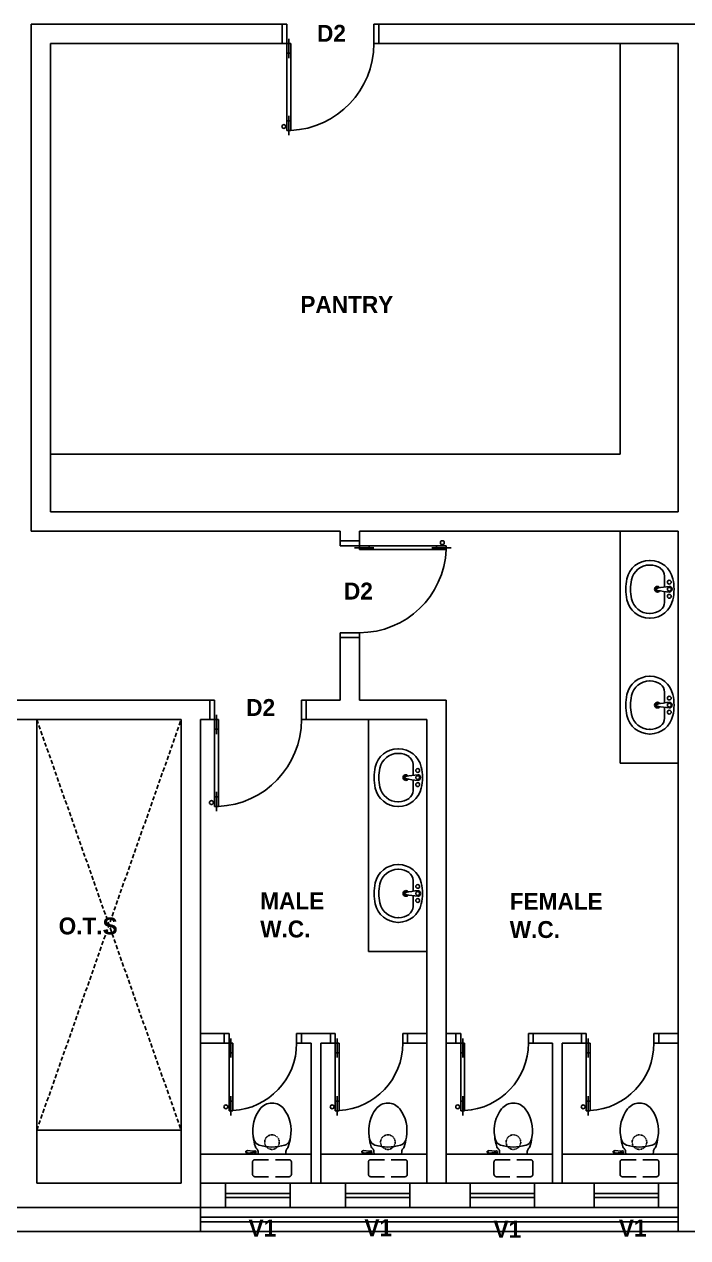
# Model space of a CAD drawing. Header units: inches. Extents: x 478327 to 492265, y -26791 to -22136.
# Drawn here: x 479858 to 480167, y -26303 to -25738 of the extents above; entities that cross this region are included whole.
import ezdxf

# ---------------------------------------------------------------- set-up
doc = ezdxf.new("R2010")
doc.units = ezdxf.units.IN
doc.header["$MEASUREMENT"] = 0
doc.linetypes.add('HIDDEN', pattern=[9.525, 6.35, -3.175])
doc.linetypes.add('HIDDEN2', pattern=[0.1875, 0.125, -0.0625])
for name, color, linetype in [('A-DIMENSION', 4, 'Continuous'), ('A-Door', 1, 'Continuous'), ('A-fixt', 6, 'Continuous'), ('A-GLASS', 4, 'Continuous'), ('A-STAIR', 1, 'Continuous'), ('A-STAIRS', 1, 'Continuous'), ('A-WALL', 7, 'Continuous'), ('FITS', 3, 'Continuous'), ('HOLE', 2, 'HIDDEN2'), ('I-WALL-FULL', 5, 'Continuous'), ('ventilation', 191, 'Continuous')]:
    doc.layers.add(name, color=color, linetype=linetype)
doc.layers.add('I-ANNO-TEXT', color=7, linetype='Continuous', lineweight=18)
doc.styles.add('MICRO', font='')
doc.styles.get('MICRO').set_extended_font_data('MicrogrammaSSi', bold=True)

# ---------------------------------------------------------------- blocks, each defined once
blk = doc.blocks.new('2D-L100')
at = {"layer": 'A-Door'}
for p, q in [((0.07, 0.949), (0.07, 1.149)), ((0.038, 1.067), (0.05, 1.067)), ((0.038, 1.051), (0.05, 1.051)), ((0.09, 1.099), (0.05, 1.099)), ((0.05, 0.2), (0.05, 1.099)), ((0.09, 0.2), (0.09, 1.099)), ((0.09, 0.999), (0.05, 0.999)), ((0.05, 0.3), (0.09, 0.3)), ((0.07, 0.35), (0.07, 0.15)), ((0.05, 0.2), (0, 0.2)), ((0, 0.2), (0, 0)), ((0.05, 0.2), (0.09, 0.2)), ((0.05, 0), (0.05, 0.2)), ((0.95, 0.2), (1, 0.2)), ((0.95, 0), (0.95, 0.2)), ((1, 0.2), (1, 0)), ((0, 0), (0.05, 0)), ((1, 0), (0.95, 0))]:
    blk.add_line(p, q, dxfattribs=at)
blk.add_circle((0.018, 1.059), 0.02, dxfattribs=at)
blk.add_arc((0.05, 0.2), 0.9, 0, 87.4527, dxfattribs=at)
blk = doc.blocks.new('washe02')
at = {"layer": 'A-fixt'}
for p, q in [((-0.024, -0.097), (-0.136, -0.097)), ((0.136, -0.097), (0.024, -0.097)), ((-0.299, -0.247), (-0.299, -0.253)), ((-0.25, -0.247), (-0.25, -0.253)), ((0.25, -0.253), (0.25, -0.247))]:
    blk.add_line(p, q, dxfattribs=at)
for centre in [(-0.073, -0.049), (0, -0.049), (0.073, -0.049)]:
    blk.add_circle(centre, 0.0195, dxfattribs=at)
for centre, radius, start, end in [((-0.056, -0.249), 0.243, 102.5792, 179.3394), ((-0.136, -0.195), 0.0973, 90, 145.7108), ((0, -0.5), 0.5, 90, 102.5792), ((0, -0.049), 0.0292, 0, 180), ((0.941, 0.028), 0.973, 184.5022, 191.8586), ((0, -0.5), 0.5, 77.4208, 90), ((-0.941, 0.028), 0.973, 348.1414, 355.4978), ((0.056, -0.249), 0.243, 0.6606, 77.4208), ((0.136, -0.195), 0.0973, 34.2892, 90), ((-0.056, -0.249), 0.195, 145.7108, 179.3394), ((0, -0.172), 0.0292, 123.7169, 56.2831), ((0, -0.172), 0.0195, 136.5893, 43.4107), ((0, -0.172), 0.0114, 180, 0), ((0.056, -0.249), 0.195, 0.6606, 34.2892), ((0, -0.25), 0.299, 0, 0.6606), ((0, -0.25), 0.299, 359.3394, 360), ((-0.056, -0.251), 0.243, 180.6606, 257.4208), ((-0.056, -0.251), 0.195, 180.6606, 257.4208), ((0.056, -0.251), 0.195, 282.5792, 359.3394), ((0.056, -0.251), 0.243, 282.5792, 359.3394), ((0, 0), 0.5, 257.4208, 270), ((0, 0), 0.451, 257.4208, 270), ((0, 0), 0.451, 270, 282.5792), ((0, 0), 0.5, 270, 282.5792)]:
    blk.add_arc(centre, radius, start, end, dxfattribs=at)
blk = doc.blocks.new('1D-L080')
at = {"layer": 'A-Door'}
for p, q in [((0.038, 0.767), (0.05, 0.767)), ((0.05, 0.1), (0.05, 0.799)), ((0.09, 0.799), (0.05, 0.799)), ((0.07, 0.649), (0.07, 0.849)), ((0.09, 0.1), (0.09, 0.799)), ((0.038, 0.751), (0.05, 0.751)), ((0.09, 0.699), (0.05, 0.699)), ((0.05, 0.2), (0.09, 0.2)), ((0.07, 0.25), (0.07, 0.05)), ((0, 0.1), (0, 0)), ((0.05, 0.1), (0, 0.1)), ((0, 0), (0.05, 0)), ((0.05, 0), (0.05, 0.1)), ((0.05, 0.1), (0.09, 0.1)), ((0.75, 0.1), (0.8, 0.1)), ((0.75, 0), (0.75, 0.1)), ((0.8, 0), (0.75, 0)), ((0.8, 0.1), (0.8, 0))]:
    blk.add_line(p, q, dxfattribs=at)
blk.add_circle((0.018, 0.759), 0.02, dxfattribs=at)
blk.add_arc((0.05, 0.1), 0.7, 0, 86.7242, dxfattribs=at)

msp = doc.modelspace()

# ---------------------------------------------------------------- linework, layer by layer
at = {"layer": 'A-DIMENSION', "color": 8}
for p, q in [((480162.65, -26277.639, 6.93), (479940.127, -26277.639, 6.93)), ((479940.127, -26288.889, 6.93), (479940.127, -26300.139, 6.93)), ((480162.65, -26288.889, 6.93), (480162.65, -26300.139, 6.93)), ((479807.636, -26300.139, 6.93), (479940.127, -26300.139, 6.93)), ((480162.65, -26300.139, 6.93), (480232.626, -26300.139, 6.93))]:
    msp.add_line(p, q, dxfattribs=at)
at = {"layer": 'A-fixt'}
for p, q in [((480135.65, -25937.889, 6.93), (480135.65, -25746.639, 6.93)), ((480135.65, -25937.889, 6.93), (479870.15, -25937.889, 6.93)), ((480135.65, -25973.889, 6.93), (480135.65, -26081.889, 6.93)), ((480018.425, -26061.639, 6.93), (480018.425, -26169.639, 6.93)), ((480135.65, -26081.889, 6.93), (480162.65, -26081.889, 6.93)), ((480018.425, -26169.639, 6.93), (480045.425, -26169.639, 6.93))]:
    msp.add_line(p, q, dxfattribs=at)
at = {"layer": 'A-GLASS'}
for p, q in [((480162.65, -26288.889, 6.93), (479940.127, -26288.889, 6.93)), ((480162.65, -26293.389, 6.93), (479940.127, -26293.389, 6.93)), ((480162.65, -26295.639, 6.93), (479940.127, -26295.639, 6.93)), ((480162.65, -26300.139, 6.93), (479940.127, -26300.139, 6.93))]:
    msp.add_line(p, q, dxfattribs=at)
at = {"layer": 'A-STAIR', "color": 8, "linetype": 'HIDDEN', "ltscale": 0.3}
for p, q in [((479863.852, -26252.889, 6.93), (479931.127, -26061.639, 6.93)), ((479863.852, -26061.639, 6.93), (479931.127, -26252.889, 6.93))]:
    msp.add_line(p, q, dxfattribs=at)
at = {"layer": 'A-STAIR'}
msp.add_line((479931.127, -26252.889, 6.93), (479863.852, -26252.889, 6.93), dxfattribs=at)
at = {"layer": 'A-STAIRS'}
msp.add_line((479978.15, -26300.139, 6.93), (479940.127, -26300.139, 6.93), dxfattribs=at)
at = {"layer": 'A-WALL'}
for p, q in [((479863.852, -26061.639, 6.93), (479863.852, -26277.639, 6.93)), ((479931.127, -26061.639, 6.93), (479863.852, -26061.639, 6.93))]:
    msp.add_line(p, q, dxfattribs=at)
at = {"layer": 'FITS', "color": 6}
for p, q in [((479961.224, -26262.678, 6.93), (479961.517, -26262.678, 6.93)), ((479961.224, -26262.996, 6.93), (479961.224, -26262.678, 6.93)), ((479961.224, -26262.996, 6.93), (479961.224, -26263.315, 6.93)), ((479961.517, -26262.678, 6.93), (479961.517, -26262.996, 6.93)), ((479961.517, -26263.315, 6.93), (479961.517, -26262.996, 6.93)), ((479962.038, -26262.427, 6.93), (479964.704, -26262.645, 6.93)), ((479964.704, -26262.645, 6.93), (479964.704, -26262.996, 6.93)), ((479965.182, -26262.778, 6.93), (479964.704, -26262.778, 6.93)), ((479964.704, -26263.348, 6.93), (479964.704, -26262.996, 6.93)), ((479967.011, -26264.051, 6.93), (479966.944, -26262.811, 6.93)), ((479979.906, -26262.81, 6.93), (479979.839, -26264.051, 6.93)), ((480015.224, -26262.678, 6.93), (480015.517, -26262.678, 6.93)), ((480015.224, -26262.996, 6.93), (480015.224, -26262.678, 6.93)), ((480015.224, -26262.996, 6.93), (480015.224, -26263.315, 6.93)), ((480015.517, -26262.678, 6.93), (480015.517, -26262.996, 6.93)), ((480015.517, -26263.315, 6.93), (480015.517, -26262.996, 6.93)), ((480016.038, -26262.427, 6.93), (480018.704, -26262.645, 6.93)), ((480018.704, -26262.645, 6.93), (480018.704, -26262.996, 6.93)), ((480019.182, -26262.778, 6.93), (480018.704, -26262.778, 6.93)), ((480018.704, -26263.348, 6.93), (480018.704, -26262.996, 6.93)), ((480021.011, -26264.051, 6.93), (480020.944, -26262.811, 6.93)), ((480033.906, -26262.81, 6.93), (480033.839, -26264.051, 6.93)), ((480073.724, -26262.678, 6.93), (480074.017, -26262.678, 6.93)), ((480073.724, -26262.996, 6.93), (480073.724, -26262.678, 6.93)), ((480073.724, -26262.996, 6.93), (480073.724, -26263.315, 6.93)), ((480074.017, -26262.678, 6.93), (480074.017, -26262.996, 6.93)), ((480074.017, -26263.315, 6.93), (480074.017, -26262.996, 6.93)), ((480074.538, -26262.427, 6.93), (480077.204, -26262.645, 6.93)), ((480077.204, -26262.645, 6.93), (480077.204, -26262.996, 6.93)), ((480077.682, -26262.778, 6.93), (480077.204, -26262.778, 6.93)), ((480077.204, -26263.348, 6.93), (480077.204, -26262.996, 6.93)), ((480079.511, -26264.051, 6.93), (480079.444, -26262.811, 6.93)), ((480092.406, -26262.81, 6.93), (480092.339, -26264.051, 6.93)), ((480132.449, -26262.678, 6.93), (480132.742, -26262.678, 6.93)), ((480132.449, -26262.996, 6.93), (480132.449, -26262.678, 6.93)), ((480132.449, -26262.996, 6.93), (480132.449, -26263.315, 6.93)), ((480132.742, -26262.678, 6.93), (480132.742, -26262.996, 6.93)), ((480132.742, -26263.315, 6.93), (480132.742, -26262.996, 6.93)), ((480133.263, -26262.427, 6.93), (480135.929, -26262.645, 6.93)), ((480135.929, -26262.645, 6.93), (480135.929, -26262.996, 6.93)), ((480136.407, -26262.778, 6.93), (480135.929, -26262.778, 6.93)), ((480135.929, -26263.348, 6.93), (480135.929, -26262.996, 6.93)), ((480138.236, -26264.051, 6.93), (480138.169, -26262.811, 6.93)), ((480151.131, -26262.81, 6.93), (480151.064, -26264.051, 6.93)), ((479940.127, -26264.051, 6.93), (479991.65, -26264.051, 6.93)), ((479961.224, -26263.315, 6.93), (479961.517, -26263.315, 6.93)), ((479962.038, -26263.566, 6.93), (479964.704, -26263.348, 6.93)), ((479965.182, -26263.215, 6.93), (479964.704, -26263.215, 6.93)), ((479966.234, -26263.771, 6.93), (479964.898, -26263.771, 6.93)), ((479964.898, -26264.051, 6.93), (479964.898, -26263.771, 6.93)), ((479965.396, -26263.393, 6.93), (479965.396, -26263.771, 6.93)), ((479965.714, -26263.385, 6.93), (479965.714, -26263.771, 6.93)), ((479966.234, -26264.051, 6.93), (479966.234, -26263.771, 6.93)), ((479996.15, -26264.051, 6.93), (480045.65, -26264.051, 6.93)), ((480015.224, -26263.315, 6.93), (480015.517, -26263.315, 6.93)), ((480016.038, -26263.566, 6.93), (480018.704, -26263.348, 6.93)), ((480019.182, -26263.215, 6.93), (480018.704, -26263.215, 6.93)), ((480020.234, -26263.771, 6.93), (480018.898, -26263.771, 6.93)), ((480018.898, -26264.051, 6.93), (480018.898, -26263.771, 6.93)), ((480019.396, -26263.393, 6.93), (480019.396, -26263.771, 6.93)), ((480019.714, -26263.385, 6.93), (480019.714, -26263.771, 6.93)), ((480020.234, -26264.051, 6.93), (480020.234, -26263.771, 6.93)), ((480054.65, -26264.051, 6.93), (480104.15, -26264.051, 6.93)), ((480073.724, -26263.315, 6.93), (480074.017, -26263.315, 6.93)), ((480074.538, -26263.566, 6.93), (480077.204, -26263.348, 6.93)), ((480077.682, -26263.215, 6.93), (480077.204, -26263.215, 6.93)), ((480078.734, -26263.771, 6.93), (480077.398, -26263.771, 6.93)), ((480077.398, -26264.051, 6.93), (480077.398, -26263.771, 6.93)), ((480077.896, -26263.393, 6.93), (480077.896, -26263.771, 6.93)), ((480078.214, -26263.385, 6.93), (480078.214, -26263.771, 6.93)), ((480078.734, -26264.051, 6.93), (480078.734, -26263.771, 6.93)), ((480108.425, -26264.051, 6.93), (480162.65, -26264.051, 6.93)), ((480132.449, -26263.315, 6.93), (480132.742, -26263.315, 6.93)), ((480133.263, -26263.566, 6.93), (480135.929, -26263.348, 6.93)), ((480136.407, -26263.215, 6.93), (480135.929, -26263.215, 6.93)), ((480137.459, -26263.771, 6.93), (480136.123, -26263.771, 6.93)), ((480136.123, -26264.051, 6.93), (480136.123, -26263.771, 6.93)), ((480136.621, -26263.393, 6.93), (480136.621, -26263.771, 6.93)), ((480136.939, -26263.385, 6.93), (480136.939, -26263.771, 6.93)), ((480137.459, -26264.051, 6.93), (480137.459, -26263.771, 6.93))]:
    msp.add_line(p, q, dxfattribs=at)
at = {"layer": 'FITS', "color": 6, "linetype": 'HIDDEN', "elevation": 6.93}
for points in [[(479981.352, -26274.606), (479965.498, -26274.606, -0.4142136), (479964.366, -26273.474), (479964.366, -26267.812, -0.4142136), (479965.498, -26266.68), (479981.352, -26266.68, -0.4142136), (479982.484, -26267.812), (479982.484, -26273.474, -0.4142136)], [(480035.352, -26274.606), (480019.498, -26274.606, -0.4142136), (480018.366, -26273.474), (480018.366, -26267.812, -0.4142136), (480019.498, -26266.68), (480035.352, -26266.68, -0.4142136), (480036.484, -26267.812), (480036.484, -26273.474, -0.4142136)], [(480093.852, -26274.606), (480077.998, -26274.606, -0.4142136), (480076.866, -26273.474), (480076.866, -26267.812, -0.4142136), (480077.998, -26266.68), (480093.852, -26266.68, -0.4142136), (480094.984, -26267.812), (480094.984, -26273.474, -0.4142136)], [(480152.577, -26274.606), (480136.723, -26274.606, -0.4142136), (480135.591, -26273.474), (480135.591, -26267.812, -0.4142136), (480136.723, -26266.68), (480152.577, -26266.68, -0.4142136), (480153.709, -26267.812), (480153.709, -26273.474, -0.4142136)]]:
    msp.add_lwpolyline(points, format="xyb", close=True, dxfattribs=at)
at = {"layer": 'FITS', "color": 6}
for centre in [(479965.546, -26262.996, 6.93), (480019.546, -26262.996, 6.93), (480078.046, -26262.996, 6.93), (480136.771, -26262.996, 6.93)]:
    msp.add_circle(centre, 0.424, dxfattribs=at)
for centre, radius, start, end in [((479973.425, -26247.229, 6.93), 6.938, 37.45204, 142.29926), ((480027.425, -26247.229, 6.93), 6.938, 37.45204, 142.29926), ((480085.925, -26247.229, 6.93), 6.938, 37.45204, 142.29926), ((480144.65, -26247.229, 6.93), 6.938, 37.45204, 142.29926), ((479981.06, -26253.13, 6.93), 16.587, 142.29918, 189.62656), ((479965.817, -26253.057, 6.93), 16.522, 348.99586, 37.45208), ((480035.06, -26253.13, 6.93), 16.587, 142.29918, 189.62656), ((480019.817, -26253.057, 6.93), 16.522, 348.99586, 37.45208), ((480093.56, -26253.13, 6.93), 16.587, 142.29918, 189.62656), ((480078.317, -26253.057, 6.93), 16.522, 348.99586, 37.45208), ((480152.285, -26253.13, 6.93), 16.587, 142.29918, 189.62656), ((480137.042, -26253.057, 6.93), 16.522, 348.99586, 37.45208), ((479984.364, -26254.304, 6.93), 19.723, 184.65346, 198.85789), ((479981.06, -26253.13, 6.93), 16.587, 189.62651, 194.93923), ((479968.467, -26256.49, 6.93), 3.554, 194.93923, 252.9837), ((479978.315, -26256.511, 6.93), 3.554, 286.78011, 344.55557), ((479955.585, -26252.707, 6.93), 26.68, 342.43331, 352.45254), ((479965.817, -26253.057, 6.93), 16.522, 344.55557, 348.99586), ((480038.364, -26254.304, 6.93), 19.723, 184.65346, 198.85789), ((480035.06, -26253.13, 6.93), 16.587, 189.62651, 194.93923), ((480022.467, -26256.49, 6.93), 3.554, 194.93923, 252.9837), ((480032.315, -26256.511, 6.93), 3.554, 286.78011, 344.55557), ((480009.585, -26252.707, 6.93), 26.68, 342.43331, 352.45254), ((480019.817, -26253.057, 6.93), 16.522, 344.55557, 348.99586), ((480096.864, -26254.304, 6.93), 19.723, 184.65346, 198.85789), ((480093.56, -26253.13, 6.93), 16.587, 189.62651, 194.93923), ((480080.967, -26256.49, 6.93), 3.554, 194.93923, 252.9837), ((480090.815, -26256.511, 6.93), 3.554, 286.78011, 344.55557), ((480068.085, -26252.707, 6.93), 26.68, 342.43331, 352.45254), ((480078.317, -26253.057, 6.93), 16.522, 344.55557, 348.99586), ((480155.589, -26254.304, 6.93), 19.723, 184.65346, 198.85789), ((480152.285, -26253.13, 6.93), 16.587, 189.62651, 194.93923), ((480139.692, -26256.49, 6.93), 3.554, 194.93923, 252.9837), ((480149.54, -26256.511, 6.93), 3.554, 286.78011, 344.55557), ((480126.81, -26252.707, 6.93), 26.68, 342.43331, 352.45254), ((480137.042, -26253.057, 6.93), 16.522, 344.55557, 348.99586), ((479961.991, -26262.996, 6.93), 0.571, 85.32494, 146.12771), ((479967.371, -26260.108, 6.93), 1.766, 198.8579, 231.20172), ((479965.119, -26262.909, 6.93), 1.828, 3.07447, 51.20173), ((479973.425, -26240.292, 6.93), 20.495, 252.9837, 286.78011), ((479981.731, -26262.908, 6.93), 1.828, 131.74946, 176.9255), ((479979.338, -26260.226, 6.93), 1.766, 311.74939, 342.43341), ((480015.991, -26262.996, 6.93), 0.571, 85.32494, 146.12771), ((480021.371, -26260.108, 6.93), 1.766, 198.8579, 231.20172), ((480019.119, -26262.909, 6.93), 1.828, 3.07447, 51.20173), ((480027.425, -26240.292, 6.93), 20.495, 252.9837, 286.78011), ((480035.731, -26262.908, 6.93), 1.828, 131.74946, 176.9255), ((480033.338, -26260.226, 6.93), 1.766, 311.74939, 342.43341), ((480074.491, -26262.996, 6.93), 0.571, 85.32494, 146.12771), ((480079.871, -26260.108, 6.93), 1.766, 198.8579, 231.20172), ((480077.619, -26262.909, 6.93), 1.828, 3.07447, 51.20173), ((480085.925, -26240.292, 6.93), 20.495, 252.9837, 286.78011), ((480094.231, -26262.908, 6.93), 1.828, 131.74946, 176.9255), ((480091.838, -26260.226, 6.93), 1.766, 311.74939, 342.43341), ((480133.216, -26262.996, 6.93), 0.571, 85.32494, 146.12771), ((480138.596, -26260.108, 6.93), 1.766, 198.8579, 231.20172), ((480136.344, -26262.909, 6.93), 1.828, 3.07447, 51.20173), ((480144.65, -26240.292, 6.93), 20.495, 252.9837, 286.78011), ((480152.956, -26262.908, 6.93), 1.828, 131.74946, 176.9255), ((480150.563, -26260.226, 6.93), 1.766, 311.74939, 342.43341), ((479961.991, -26262.996, 6.93), 0.571, 213.87229, 274.67506), ((480015.991, -26262.996, 6.93), 0.571, 213.87229, 274.67506), ((480074.491, -26262.996, 6.93), 0.571, 213.87229, 274.67506), ((480133.216, -26262.996, 6.93), 0.571, 213.87229, 274.67506)]:
    msp.add_arc(centre, radius, start, end, dxfattribs=at)
at = {"layer": 'HOLE', "color": 6}
for centre in [(479973.425, -26258.501, 6.93), (480027.425, -26258.501, 6.93), (480085.925, -26258.501, 6.93), (480144.65, -26258.501, 6.93)]:
    msp.add_circle(centre, 3.397, dxfattribs=at)
at = {"layer": 'I-WALL-FULL'}
for p, q in [((479861.15, -25737.639, 6.93), (479861.15, -25973.889, 6.93)), ((479978.15, -25737.639, 6.93), (479861.15, -25737.639, 6.93)), ((479978.15, -25737.639, 6.93), (479978.15, -25746.639, 6.93)), ((480171.65, -25737.639, 6.93), (480023.15, -25737.639, 6.93)), ((480023.15, -25746.639, 6.93), (480023.15, -25737.639, 6.93)), ((479870.15, -25746.639, 6.93), (479870.15, -25964.889, 6.93)), ((479870.15, -25746.639, 6.93), (479978.15, -25746.639, 6.93)), ((480023.15, -25746.639, 6.93), (480162.65, -25746.639, 6.93)), ((480162.65, -25964.889, 6.93), (480162.65, -25746.639, 6.93)), ((480162.65, -25964.889, 6.93), (479870.15, -25964.889, 6.93)), ((480005.15, -25973.889, 6.93), (479861.15, -25973.889, 6.93)), ((480005.15, -25973.889, 6.93), (480005.15, -25978.389, 6.93)), ((480162.65, -25973.889, 6.93), (480014.15, -25973.889, 6.93)), ((480014.15, -25973.889, 6.93), (480014.15, -25978.389, 6.93)), ((480162.65, -26207.889, 6.93), (480162.65, -25973.889, 6.93)), ((480162.65, -26207.889, 6.93), (480162.65, -25973.889, 6.93)), ((480014.15, -25978.389, 6.93), (480005.15, -25978.389, 6.93)), ((480014.15, -26023.389, 6.93), (480005.15, -26023.389, 6.93)), ((480005.15, -26023.389, 6.93), (480005.15, -26052.639, 6.93)), ((480014.15, -26023.389, 6.93), (480014.15, -26052.639, 6.93)), ((479944.4, -26052.639, 6.93), (479643.125, -26052.639, 6.93)), ((479944.4, -26061.639, 6.93), (479944.4, -26052.639, 6.93)), ((479989.4, -26061.639, 6.93), (479989.4, -26052.639, 6.93)), ((480005.15, -26052.639, 6.93), (479989.4, -26052.639, 6.93)), ((480054.65, -26052.639, 6.93), (480014.15, -26052.639, 6.93)), ((480054.65, -26207.889, 6.93), (480054.65, -26052.639, 6.93)), ((479931.127, -26061.639, 6.93), (479652.125, -26061.639, 6.93)), ((479931.127, -26061.639, 6.93), (479931.127, -26277.639, 6.93)), ((479944.4, -26061.639, 6.93), (479940.127, -26061.639, 6.93)), ((479940.127, -26061.639, 6.93), (479940.127, -26288.889, 6.93)), ((479944.4, -26061.639, 6.93), (479940.127, -26061.639, 6.93)), ((480045.65, -26061.639, 6.93), (479989.4, -26061.639, 6.93)), ((480045.65, -26207.889, 6.93), (480045.65, -26061.639, 6.93)), ((479951.15, -26207.889, 6.93), (479940.127, -26207.889, 6.93)), ((479951.15, -26212.389, 6.93), (479951.15, -26207.889, 6.93)), ((479987.15, -26212.389, 6.93), (479987.15, -26207.889, 6.93)), ((480000.65, -26207.889, 6.93), (479987.15, -26207.889, 6.93)), ((480000.65, -26212.389, 6.93), (480000.65, -26207.889, 6.93)), ((480036.65, -26212.389, 6.93), (480036.65, -26207.889, 6.93)), ((480045.65, -26207.889, 6.93), (480036.65, -26207.889, 6.93)), ((480045.65, -26277.639, 6.93), (480045.65, -26207.889, 6.93)), ((480054.65, -26277.639, 6.93), (480054.65, -26207.889, 6.93)), ((480059.15, -26207.889, 6.93), (480054.65, -26207.889, 6.93)), ((480059.15, -26212.389, 6.93), (480059.15, -26207.889, 6.93)), ((480117.65, -26207.889, 6.93), (480095.15, -26207.889, 6.93)), ((480095.15, -26212.389, 6.93), (480095.15, -26207.889, 6.93)), ((480117.65, -26212.389, 6.93), (480117.65, -26207.889, 6.93)), ((480162.65, -26207.889, 6.93), (480153.65, -26207.889, 6.93)), ((480153.65, -26212.389, 6.93), (480153.65, -26207.889, 6.93)), ((480162.65, -26288.889, 6.93), (480162.65, -26207.889, 6.93)), ((479951.15, -26212.389, 6.93), (479940.127, -26212.389, 6.93)), ((479991.65, -26212.389, 6.93), (479987.15, -26212.389, 6.93)), ((479991.65, -26277.639, 6.93), (479991.65, -26212.389, 6.93)), ((479996.15, -26277.639, 6.93), (479996.15, -26212.389, 6.93)), ((480000.65, -26212.389, 6.93), (479996.15, -26212.389, 6.93)), ((480045.65, -26212.389, 6.93), (480036.65, -26212.389, 6.93)), ((480059.15, -26212.389, 6.93), (480054.65, -26212.389, 6.93)), ((480104.15, -26212.389, 6.93), (480095.15, -26212.389, 6.93)), ((480104.15, -26277.639, 6.93), (480104.15, -26212.389, 6.93)), ((480108.65, -26277.639, 6.93), (480108.65, -26212.389, 6.93)), ((480117.65, -26212.389, 6.93), (480108.65, -26212.389, 6.93)), ((480162.65, -26212.389, 6.93), (480153.65, -26212.389, 6.93)), ((479931.127, -26277.639, 6.93), (479863.852, -26277.639, 6.93)), ((479940.127, -26288.889, 6.93), (479807.636, -26288.889, 6.93))]:
    msp.add_line(p, q, dxfattribs=at)
at = {"layer": 'ventilation'}
for p, q in [((479951.844, -26277.639, 6.93), (479951.844, -26288.889, 6.93)), ((479951.844, -26277.639, 6.93), (479981.844, -26277.639, 6.93)), ((479981.844, -26288.889, 6.93), (479981.844, -26277.639, 6.93)), ((480007.732, -26277.639, 6.93), (480007.732, -26288.889, 6.93)), ((480007.732, -26277.639, 6.93), (480037.732, -26277.639, 6.93)), ((480037.732, -26288.889, 6.93), (480037.732, -26277.639, 6.93)), ((480065.699, -26277.639, 6.93), (480065.699, -26288.889, 6.93)), ((480065.699, -26277.639, 6.93), (480095.699, -26277.639, 6.93)), ((480095.699, -26288.889, 6.93), (480095.699, -26277.639, 6.93)), ((480123.591, -26277.639, 6.93), (480123.591, -26288.889, 6.93)), ((480123.591, -26277.639, 6.93), (480153.591, -26277.639, 6.93)), ((480153.591, -26288.889, 6.93), (480153.591, -26277.639, 6.93)), ((479951.844, -26282.464), (479981.844, -26282.464)), ((479981.844, -26284.223), (479951.844, -26284.223)), ((480007.732, -26282.464), (480037.732, -26282.464)), ((480037.732, -26284.223), (480007.732, -26284.223)), ((480065.699, -26282.464), (480095.699, -26282.464)), ((480095.699, -26284.223), (480065.699, -26284.223)), ((480123.591, -26282.464), (480153.591, -26282.464)), ((480153.591, -26284.223), (480123.591, -26284.223)), ((479951.844, -26288.889, 6.93), (479981.844, -26288.889, 6.93)), ((480007.732, -26288.889, 6.93), (480037.732, -26288.889, 6.93)), ((480065.699, -26288.889, 6.93), (480095.699, -26288.889, 6.93)), ((480123.591, -26288.889, 6.93), (480153.591, -26288.889, 6.93))]:
    msp.add_line(p, q, dxfattribs=at)

# ---------------------------------------------------------------- block references
at = {"layer": 'A-Door', "yscale": 45, "zscale": 45}
for name, p, xscale, rotation in [('2D-L100', (479978.15, -25737.639, 6.93), -45, 180), ('2D-L100', (480005.15, -25978.389, 6.93), 45, 270), ('2D-L100', (479944.4, -26052.639, 6.93), -45, 180), ('1D-L080', (479951.15, -26207.889, 6.93), -45, 180), ('1D-L080', (480000.65, -26207.889, 6.93), -45, 180), ('1D-L080', (480059.15, -26207.889, 6.93), -45, 180)]:
    msp.add_blockref(name, p, dxfattribs=dict(at, xscale=xscale, rotation=rotation))
at = {"layer": 'A-fixt', "xscale": 45, "yscale": 45, "zscale": 45, "rotation": 270}
for p in [(480160.758, -26000.889, 6.93), (480160.758, -26054.889, 6.93), (480043.533, -26088.639, 6.93), (480043.533, -26142.639, 6.93)]:
    msp.add_blockref('washe02', p, dxfattribs=at)
at = {"layer": 'I-WALL-FULL', "xscale": -45, "yscale": 45, "zscale": 45, "rotation": 180}
msp.add_blockref('1D-L080', (480117.65, -26207.889, 6.93), dxfattribs=at)

# ---------------------------------------------------------------- texts
at = {"layer": 'I-ANNO-TEXT', "style": 'MICRO'}
for s, p in [('PANTRY', (479986.639, -25872.112, 6.93)), ('O.T.S', (479874.014, -26161.716, 6.93))]:
    msp.add_text(s, height=7.875, dxfattribs=at).set_placement(p)
at = {"layer": 'I-ANNO-TEXT', "char_height": 7.875, "attachment_point": 1, "style": 'MICRO'}
for s, width, insert in [('{\\fBahnschrift Light|b1|i0|c0|p34;D2}', 7.40993, (479994.419, -25737.913, 6.93)), ('{\\fBahnschrift Light|b1|i0|c0|p34;D2}', 7.40993, (480006.97, -25997.807, 6.93)), ('{\\fBahnschrift Light|b1|i0|c0|p34;D2}', 7.40993, (479961.41, -26052.051, 6.93)), ('{\\fBahnschrift Light|b1|i0|c0|p34;MALE\\PW.C.}', 6039.92579, (479967.931, -26142.122, 6.93)), ('{\\fBahnschrift Light|b1|i0|c0|p34;FEMALE\\PW.C.}', 6039.92579, (480084.211, -26142.369, 6.93)), ('{\\fBahnschrift Light|b1|i0|c0|p34;V1}', 7.40993, (479962.52, -26294.628, 6.93)), ('{\\fBahnschrift Light|b1|i0|c0|p34;V1}', 7.40993, (480016.508, -26294.447, 6.93)), ('{\\fBahnschrift Light|b1|i0|c0|p34;V1}', 7.40993, (480076.657, -26295.171, 6.93)), ('{\\fBahnschrift Light|b1|i0|c0|p34;V1}', 7.40993, (480135.058, -26294.618, 6.93))]:
    msp.add_mtext_dynamic_manual_height_columns(s, width=width, gutter_width=1.5, heights=[0], dxfattribs=dict(at, insert=insert))

doc.saveas('drawing.dxf')
